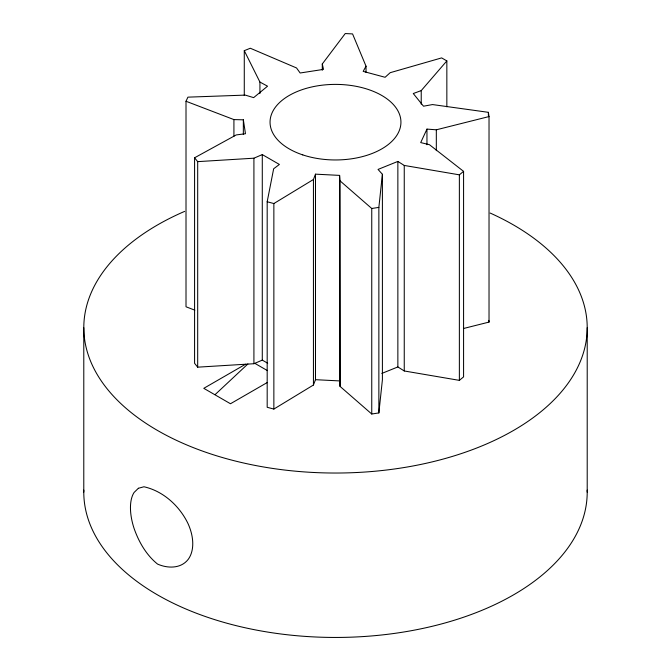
<?xml version="1.0" encoding="UTF-8"?>
<svg xmlns="http://www.w3.org/2000/svg" width="671" height="671" viewBox="0 0 671 671"><rect width="100%" height="100%" fill="white"/><g stroke="black" fill="none" stroke-linecap="round" stroke-linejoin="round"><path stroke-width="1.01" d="M83.783 492.12L83.791 327.708M587.209 492.12L587.217 327.708M322.29 63.971L323.514 69.381L300.147 72.996L296.532 67.956L250.308 48.237L244.278 50.677L259.929 82.055L267.544 86.198L253.646 97.63L245.267 95.106L187.914 97.152L186.01 101.262L233.919 119.589L243.347 119.824L245.469 133.739L236.242 134.921L194.582 157.786L197.685 161.636L253.915 158.197L262.286 154.59L279.396 164.445L273.651 168.782L267.184 201.753L267.184 407.28L273.86 409.075L313.441 385.011L313.441 179.493L315.487 174.158L339.593 175.391L340.012 386.362L371.751 414.015L378.863 412.917L378.863 207.389L382.403 174.275L378.041 169.428L397.861 161.426L404.252 165.443L459.367 174.837L463.577 171.365L429.432 144.684L420.7 142.588L426.957 129.1L436.326 129.805L489.025 116.561L488.379 112.325L432.51 104.567L423.502 106.203L413.269 93.529L421.229 90.602L446.844 60.91L441.644 57.899L390.186 72.686L385.104 77.282L363.187 71.386L366.022 66.186L352.569 33.919L345.246 33.55L322.29 63.971L322.29 70.229M378.863 412.917L382.403 379.794L382.403 174.275M313.441 385.011L315.487 379.685L315.487 174.158M215.097 394.615L247.901 363.95M381.816 373.428L397.861 366.945L404.252 370.971L459.367 380.365L463.577 376.892L463.577 171.365M267.184 201.753L273.86 203.548L313.441 179.493M245.527 364.236L203.783 388.333L230.48 403.749L267.268 382.512M194.582 157.786L194.582 363.313L197.685 367.163L253.915 363.724L262.286 360.117L267.687 363.229M463.686 328.454L489.025 322.088L489.025 116.561M339.593 175.391L340.012 180.834L371.751 208.488L378.863 207.389M315.487 379.685L339.593 380.918M194.808 310.153L186.01 306.781L186.01 101.262M254.812 363.33L267.419 370.61M488.765 320.394L489.025 322.088M488.379 112.325L488.379 115.454M459.367 174.837L459.367 380.365M446.844 60.91L446.844 106.806M436.326 129.805L436.326 150.673M426.957 129.1L426.957 144.743M421.229 90.602L421.229 104.164M404.252 165.443L404.252 370.971M397.861 161.426L397.861 366.945M371.751 208.488L371.751 414.015M366.022 66.186L366.022 72.443M340.012 180.834L340.012 386.362M273.86 203.548L273.86 409.075M262.286 154.59L262.286 360.117M259.929 82.055L259.929 93.529M253.915 158.197L253.915 363.724M244.278 50.677L244.278 95.534M243.347 119.824L243.347 134.435M233.919 119.589L233.919 136.28M197.685 161.636L197.685 367.163M587.184 490.09A251.717 145.33 0 0 1 335.5 637.45A251.717 145.33 0 0 1 83.808 490.09M490.165 213.051A251.717 145.33 0 0 1 519.589 426.823A251.717 145.33 0 0 1 148.165 424.768A251.717 145.33 0 0 1 184.668 211.365M138.385 488.27L134.083 492.48A43.732 21.74 66.1 0 0 134.083 528.446C138.838 541.975 146.236 554.925 157.509 564.059C167.448 568.496 180.675 568.84 188.031 559.597A43.732 28.333 53 0 0 188.031 523.632C179.56 505.968 163.254 491.063 143.98 486.769L138.385 488.27M302.772 154.9A65.448 37.786 0 0 0 400.939 122.181A65.448 37.786 0 0 0 302.772 89.453A65.448 37.786 0 0 0 302.772 154.9"/></g></svg>
